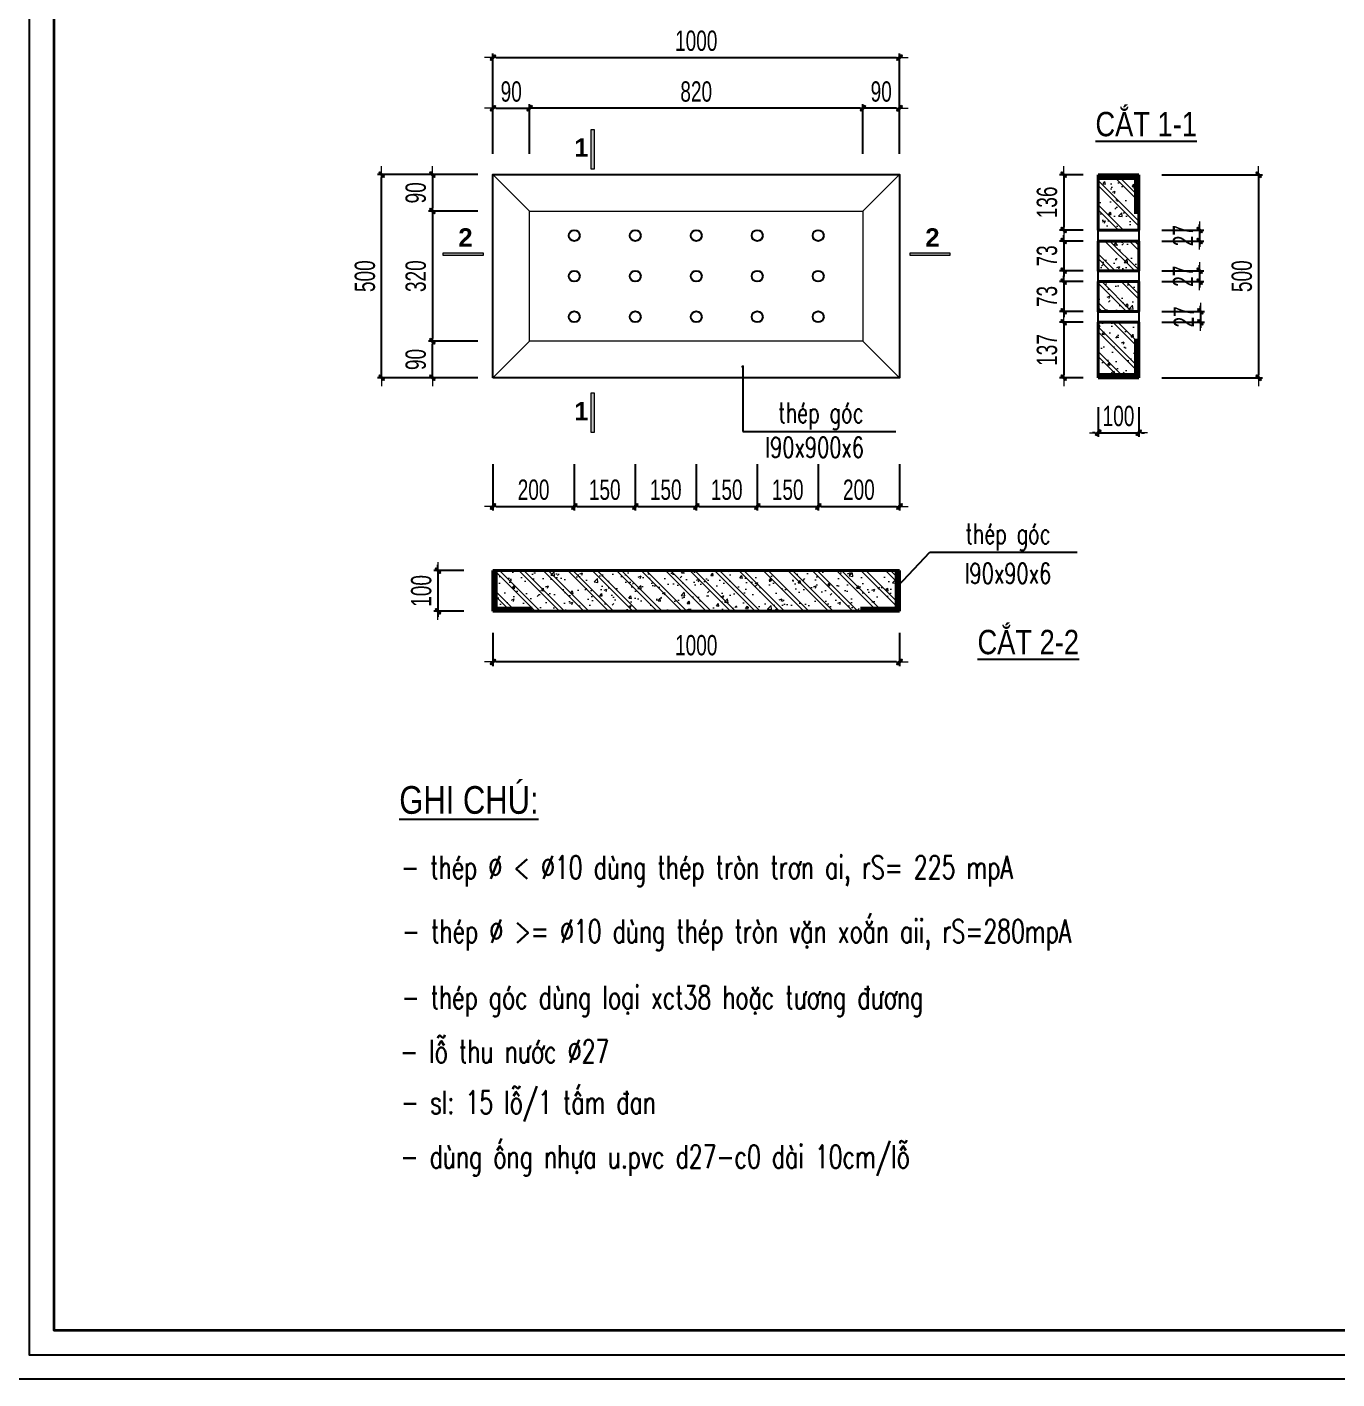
# Model space of a CAD drawing. Header units: inches. Extents: x -676 to 53517, y -16349 to 46516.
# Drawn here: x 45396 to 48618, y 21012 to 24339 of the extents above; entities that cross this region are included whole.
import ezdxf

# ---------------------------------------------------------------- set-up
doc = ezdxf.new("R2010")
doc.units = ezdxf.units.IN
doc.header["$MEASUREMENT"] = 0
for name, color, linetype, lineweight in [('39 - Net manh', 39, 'Continuous', 18), ('4 - Cat BT', 4, 'Continuous', 35), ('dim', 144, 'Continuous', 13), ('EG Text1', 3, 'Continuous', 20), ('LC Dim', 8, 'Continuous', 18), ('LC Hatch', 252, 'Continuous', 9), ('LC Net dam2', 6, 'Continuous', 40), ('LC Net thay', 7, 'Continuous', 25), ('LC Text1', 3, 'Continuous', 20), ('LC Text2', 7, 'Continuous', 25), ('TEXT', 7, 'Continuous', 20), ('THEP', 1, 'Continuous', 35), ('THEPDOC', 1, 'Continuous', 40), ('WALL', 31, 'Continuous', 35)]:
    doc.layers.add(name, color=color, linetype=linetype, lineweight=lineweight)
doc.layers.add('ENTTNTHIETKE1', color=2, linetype='Continuous')
doc.layers.add('KHUNGTEN', color=5, linetype='Continuous')
doc.styles.add('EG Huy', font='vnsimli.shx', dxfattribs={"width": 0.75})
doc.styles.add('HOATBIF', font='hoatbif.shx', dxfattribs={"width": 0.7})
doc.styles.add('LC 3', font='vnsimli.shx', dxfattribs={"width": 0.75})
doc.styles.add('T2', font='', dxfattribs={"width": 0.8})
doc.styles.add('Ten ban ve', font='', dxfattribs={"height": 500})
doc.styles.get('T2').set_extended_font_data('.VnArialH')
doc.styles.get('Ten ban ve').set_extended_font_data('.VnHelvetInsH', bold=True)
doc.dimstyles.new('1-100(1-25)', dxfattribs={"dimscale": 25, "dimtxt": 2.5, "dimasz": 0.35, "dimexe": 0.5, "dimexo": 0, "dimgap": 0.8, "dimtad": 1, "dimdec": 0, "dimzin": 0, "dimdsep": 46, "dimtxsty": 'HOATBIF', "dimblk1": 'DOT', "dimblk2": 'DOT', "dimsah": 1, "dimcen": -1, "dimdle": 1, "dimclrd": 256, "dimclre": 256, "dimclrt": 4, "dimadec": 3, "dimazin": 2, "dimtfac": 0.333333, "dimtdec": 0, "dimtix": 1, "dimtmove": 2, "dimatfit": 3, "dimldrblk": 'DOT', "dimfxl": 1, "dimtvp": 0.833333, "dimtolj": 1, "dimtzin": 0, "dimarcsym": 0})

# ---------------------------------------------------------------- blocks, each defined once
blk = doc.blocks.new('DOT')
at = {"layer": 'LC Dim'}
blk.add_line((-3, 0), (3, 0), dxfattribs=at)
at = {"layer": 'LC Dim', "color": 4}
blk.add_line((-1, -1), (1, 1), dxfattribs=at)
blk.add_lwpolyline([(0.5, 1), (-1, -0.5), (-0.5, -1), (1, 0.5)], close=True, dxfattribs=at)
blk = doc.blocks.new('*D218')
at = {"layer": 'Defpoints', "color": 0, "transparency": 16777216}
for p in [(47542.1, 24263.7), (46542.1, 24026.8, 0), (47542.1, 24026.8, 0)]:
    blk.add_point(p, dxfattribs=at)
at = {"layer": 'LC Dim', "lineweight": -2, "transparency": 16777216}
for p, q in [((46542.1, 24026.8), (46542.1, 24273.7)), ((46549.1, 24263.7), (47535.1, 24263.7)), ((47542.1, 24026.8), (47542.1, 24273.7))]:
    blk.add_line(p, q, dxfattribs=at)
at = {"layer": 'LC Dim', "lineweight": -2, "transparency": 16777216, "xscale": 7, "yscale": 7, "zscale": 7, "rotation": 180}
blk.add_blockref('DOT', (46542.1, 24263.7), dxfattribs=at)
at = {"layer": 'LC Dim', "lineweight": -2, "transparency": 16777216, "xscale": 7, "yscale": 7, "zscale": 7}
blk.add_blockref('DOT', (47542.1, 24263.7), dxfattribs=at)
at = {"layer": 'LC Dim', "color": 4, "transparency": 16777216, "insert": (47042.1, 24304.7), "char_height": 50, "attachment_point": 5, "style": 'HOATBIF'}
blk.add_mtext('\\A1;1000', dxfattribs=at)
blk = doc.blocks.new('_Dot')
at = {"color": 0, "linetype": 'ByBlock', "lineweight": -2}
blk.add_line((-0.5, 0), (-1, 0), dxfattribs=at)
at = {"color": 0, "linetype": 'ByBlock', "const_width": 0.5}
blk.add_lwpolyline([(-0.25, 0, 1), (0.25, 0, 1)], format="xyb", close=True, dxfattribs=at)
blk = doc.blocks.new('*D219')
at = {"layer": 'Defpoints', "color": 0, "transparency": 16777216}
for p in [(46632.1, 24138.7), (46542.1, 24026.8), (46632.1, 24026.8)]:
    blk.add_point(p, dxfattribs=at)
at = {"layer": 'LC Dim', "lineweight": -2, "transparency": 16777216}
for p, q in [((46542.1, 24026.8), (46542.1, 24148.7)), ((46549.1, 24138.7), (46625.1, 24138.7)), ((46632.1, 24026.8), (46632.1, 24148.7))]:
    blk.add_line(p, q, dxfattribs=at)
at = {"layer": 'LC Dim', "lineweight": -2, "transparency": 16777216, "xscale": 7, "yscale": 7, "zscale": 7, "rotation": 180}
blk.add_blockref('DOT', (46542.1, 24138.7), dxfattribs=at)
at = {"layer": 'LC Dim', "lineweight": -2, "transparency": 16777216, "xscale": 7, "yscale": 7, "zscale": 7}
blk.add_blockref('DOT', (46632.1, 24138.7), dxfattribs=at)
at = {"layer": 'LC Dim', "color": 4, "transparency": 16777216, "insert": (46587.1, 24179.7), "char_height": 50, "attachment_point": 5, "style": 'HOATBIF'}
blk.add_mtext('\\A1;90', dxfattribs=at)
blk = doc.blocks.new('*D220')
at = {"layer": 'Defpoints', "color": 0, "transparency": 16777216}
for p in [(47452.1, 24138.7), (47452.1, 24026.8), (47542.1, 24026.8)]:
    blk.add_point(p, dxfattribs=at)
at = {"layer": 'LC Dim', "lineweight": -2, "transparency": 16777216}
for p, q in [((47452.1, 24026.8), (47452.1, 24148.7)), ((47535.1, 24138.7), (47459.1, 24138.7)), ((47542.1, 24026.8), (47542.1, 24148.7))]:
    blk.add_line(p, q, dxfattribs=at)
at = {"layer": 'LC Dim', "lineweight": -2, "transparency": 16777216, "xscale": 7, "yscale": 7, "zscale": 7, "rotation": 180}
blk.add_blockref('DOT', (47452.1, 24138.7), dxfattribs=at)
at = {"layer": 'LC Dim', "lineweight": -2, "transparency": 16777216, "xscale": 7, "yscale": 7, "zscale": 7}
blk.add_blockref('DOT', (47542.1, 24138.7), dxfattribs=at)
at = {"layer": 'LC Dim', "color": 4, "transparency": 16777216, "insert": (47497.1, 24179.7), "char_height": 50, "attachment_point": 5, "style": 'HOATBIF'}
blk.add_mtext('\\A1;90', dxfattribs=at)
blk = doc.blocks.new('*D221')
at = {"layer": 'Defpoints', "color": 0, "transparency": 16777216}
for p in [(46632.1, 24138.7), (46632.1, 24026.8), (47452.1, 24026.8)]:
    blk.add_point(p, dxfattribs=at)
at = {"layer": 'LC Dim', "lineweight": -2, "transparency": 16777216}
for p, q in [((46632.1, 24026.8), (46632.1, 24148.7)), ((47445.1, 24138.7), (46639.1, 24138.7)), ((47452.1, 24026.8), (47452.1, 24148.7))]:
    blk.add_line(p, q, dxfattribs=at)
at = {"layer": 'LC Dim', "lineweight": -2, "transparency": 16777216, "xscale": 7, "yscale": 7, "zscale": 7, "rotation": 180}
blk.add_blockref('DOT', (46632.1, 24138.7), dxfattribs=at)
at = {"layer": 'LC Dim', "lineweight": -2, "transparency": 16777216, "xscale": 7, "yscale": 7, "zscale": 7}
blk.add_blockref('DOT', (47452.1, 24138.7), dxfattribs=at)
at = {"layer": 'LC Dim', "color": 4, "transparency": 16777216, "insert": (47042.1, 24179.7), "char_height": 50, "attachment_point": 5, "style": 'HOATBIF'}
blk.add_mtext('\\A1;820', dxfattribs=at)
blk = doc.blocks.new('*D222')
at = {"layer": 'Defpoints', "color": 0, "transparency": 16777216}
for p in [(46268.4, 23975.7), (46505.3, 23975.7), (46505.3, 23475.7)]:
    blk.add_point(p, dxfattribs=at)
at = {"layer": 'LC Dim', "lineweight": -2, "transparency": 16777216}
for p, q in [((46505.3, 23975.7), (46258.4, 23975.7)), ((46268.4, 23482.7), (46268.4, 23968.7)), ((46505.3, 23475.7), (46258.4, 23475.7))]:
    blk.add_line(p, q, dxfattribs=at)
at = {"layer": 'LC Dim', "lineweight": -2, "transparency": 16777216, "xscale": 7, "yscale": 7, "zscale": 7}
for p, rotation in [((46268.4, 23975.7), 90), ((46268.4, 23475.7), 270)]:
    blk.add_blockref('DOT', p, dxfattribs=dict(at, rotation=rotation))
at = {"layer": 'LC Dim', "color": 4, "transparency": 16777216, "insert": (46227.4, 23725.7), "char_height": 50, "attachment_point": 5, "rotation": 90, "style": 'HOATBIF'}
blk.add_mtext('\\A1;500', dxfattribs=at)
blk = doc.blocks.new('*D223')
at = {"layer": 'Defpoints', "color": 0, "transparency": 16777216}
for p in [(46393.4, 23565.7), (46505.3, 23565.7), (46505.3, 23475.7)]:
    blk.add_point(p, dxfattribs=at)
at = {"layer": 'LC Dim', "lineweight": -2, "transparency": 16777216}
for p, q in [((46505.3, 23565.7), (46383.4, 23565.7)), ((46393.4, 23482.7), (46393.4, 23558.7)), ((46505.3, 23475.7), (46383.4, 23475.7))]:
    blk.add_line(p, q, dxfattribs=at)
at = {"layer": 'LC Dim', "lineweight": -2, "transparency": 16777216, "xscale": 7, "yscale": 7, "zscale": 7}
for p, rotation in [((46393.4, 23565.7), 90), ((46393.4, 23475.7), 270)]:
    blk.add_blockref('DOT', p, dxfattribs=dict(at, rotation=rotation))
at = {"layer": 'LC Dim', "color": 4, "transparency": 16777216, "insert": (46352.4, 23520.7), "char_height": 50, "attachment_point": 5, "rotation": 90, "style": 'HOATBIF'}
blk.add_mtext('\\A1;90', dxfattribs=at)
blk = doc.blocks.new('*D224')
at = {"layer": 'Defpoints', "color": 0, "transparency": 16777216}
for p in [(46505.3, 23975.7), (46393.4, 23885.7), (46505.3, 23885.7)]:
    blk.add_point(p, dxfattribs=at)
at = {"layer": 'LC Dim', "lineweight": -2, "transparency": 16777216}
for p, q in [((46505.3, 23975.7), (46383.4, 23975.7)), ((46393.4, 23968.7), (46393.4, 23892.7)), ((46505.3, 23885.7), (46383.4, 23885.7))]:
    blk.add_line(p, q, dxfattribs=at)
at = {"layer": 'LC Dim', "lineweight": -2, "transparency": 16777216, "xscale": 7, "yscale": 7, "zscale": 7}
for p, rotation in [((46393.4, 23975.7), 90), ((46393.4, 23885.7), 270)]:
    blk.add_blockref('DOT', p, dxfattribs=dict(at, rotation=rotation))
at = {"layer": 'LC Dim', "color": 4, "transparency": 16777216, "insert": (46352.4, 23930.7), "char_height": 50, "attachment_point": 5, "rotation": 90, "style": 'HOATBIF'}
blk.add_mtext('\\A1;90', dxfattribs=at)
blk = doc.blocks.new('*D225')
at = {"layer": 'Defpoints', "color": 0, "transparency": 16777216}
for p in [(46505.3, 23885.7), (46393.4, 23565.7), (46505.3, 23565.7)]:
    blk.add_point(p, dxfattribs=at)
at = {"layer": 'LC Dim', "lineweight": -2, "transparency": 16777216}
for p, q in [((46505.3, 23885.7), (46383.4, 23885.7)), ((46393.4, 23878.7), (46393.4, 23572.7)), ((46505.3, 23565.7), (46383.4, 23565.7))]:
    blk.add_line(p, q, dxfattribs=at)
at = {"layer": 'LC Dim', "lineweight": -2, "transparency": 16777216, "xscale": 7, "yscale": 7, "zscale": 7}
for p, rotation in [((46393.4, 23885.7), 90), ((46393.4, 23565.7), 270)]:
    blk.add_blockref('DOT', p, dxfattribs=dict(at, rotation=rotation))
at = {"layer": 'LC Dim', "color": 4, "transparency": 16777216, "insert": (46352.4, 23725.7), "char_height": 50, "attachment_point": 5, "rotation": 90, "style": 'HOATBIF'}
blk.add_mtext('\\A1;320', dxfattribs=at)
blk = doc.blocks.new('*D226')
at = {"layer": 'Defpoints', "color": 0, "transparency": 16777216}
for p in [(48030.7, 23403.8), (48130.7, 23403.8), (48130.7, 23340.5)]:
    blk.add_point(p, dxfattribs=at)
at = {"layer": 'LC Dim', "lineweight": -2, "transparency": 16777216}
for p, q in [((48030.7, 23403.8), (48030.7, 23330.5)), ((48130.7, 23403.8), (48130.7, 23330.5)), ((48023.7, 23340.5), (48016.7, 23340.5)), ((48030.7, 23340.5), (48130.7, 23340.5)), ((48137.7, 23340.5), (48144.7, 23340.5))]:
    blk.add_line(p, q, dxfattribs=at)
at = {"layer": 'LC Dim', "lineweight": -2, "transparency": 16777216, "xscale": 7, "yscale": 7, "zscale": 7}
blk.add_blockref('DOT', (48030.7, 23340.5), dxfattribs=at)
at = {"layer": 'LC Dim', "lineweight": -2, "transparency": 16777216, "xscale": 7, "yscale": 7, "zscale": 7, "rotation": 180}
blk.add_blockref('DOT', (48130.7, 23340.5), dxfattribs=at)
at = {"layer": 'LC Dim', "color": 4, "transparency": 16777216, "insert": (48080.7, 23381.5), "char_height": 50, "attachment_point": 5, "style": 'HOATBIF'}
blk.add_mtext('\\A1;100', dxfattribs=at)
blk = doc.blocks.new('*D227')
at = {"layer": 'Defpoints', "color": 0, "transparency": 16777216}
for p in [(46470.2, 23001.3), (46406.9, 22901.3), (46470.2, 22901.3)]:
    blk.add_point(p, dxfattribs=at)
at = {"layer": 'LC Dim', "lineweight": -2, "transparency": 16777216}
for p, q in [((46470.2, 23001.3), (46396.9, 23001.3)), ((46406.9, 23008.3), (46406.9, 23015.3)), ((46406.9, 23001.3), (46406.9, 22901.3)), ((46470.2, 22901.3), (46396.9, 22901.3)), ((46406.9, 22894.3), (46406.9, 22887.3))]:
    blk.add_line(p, q, dxfattribs=at)
at = {"layer": 'LC Dim', "lineweight": -2, "transparency": 16777216, "xscale": 7, "yscale": 7, "zscale": 7}
for p, rotation in [((46406.9, 23001.3), 270), ((46406.9, 22901.3), 90)]:
    blk.add_blockref('DOT', p, dxfattribs=dict(at, rotation=rotation))
at = {"layer": 'LC Dim', "color": 4, "transparency": 16777216, "insert": (46365.9, 22951.3), "char_height": 50, "attachment_point": 5, "rotation": 90, "style": 'HOATBIF'}
blk.add_mtext('\\A1;100', dxfattribs=at)
blk = doc.blocks.new('*D228')
at = {"layer": 'Defpoints', "color": 0, "transparency": 16777216}
for p in [(46542.1, 22848), (47542.1, 22848), (46542.1, 22776.4)]:
    blk.add_point(p, dxfattribs=at)
at = {"layer": 'LC Dim', "lineweight": -2, "transparency": 16777216}
for p, q in [((46542.1, 22848), (46542.1, 22766.4)), ((47542.1, 22848), (47542.1, 22766.4)), ((47535.1, 22776.4), (46549.1, 22776.4))]:
    blk.add_line(p, q, dxfattribs=at)
at = {"layer": 'LC Dim', "lineweight": -2, "transparency": 16777216, "xscale": 7, "yscale": 7, "zscale": 7, "rotation": 180}
blk.add_blockref('DOT', (46542.1, 22776.4), dxfattribs=at)
at = {"layer": 'LC Dim', "lineweight": -2, "transparency": 16777216, "xscale": 7, "yscale": 7, "zscale": 7}
blk.add_blockref('DOT', (47542.1, 22776.4), dxfattribs=at)
at = {"layer": 'LC Dim', "color": 4, "transparency": 16777216, "insert": (47042.1, 22817.4), "char_height": 50, "attachment_point": 5, "style": 'HOATBIF'}
blk.add_mtext('\\A1;1000', dxfattribs=at)
blk = doc.blocks.new('*D254')
at = {"layer": 'Defpoints', "color": 0, "transparency": 16777216}
for p in [(47994.2, 23975.4), (47946, 23839.1), (47994.2, 23839.1)]:
    blk.add_point(p, dxfattribs=at)
at = {"layer": 'LC Dim', "lineweight": -2, "transparency": 16777216}
for p, q in [((47994.2, 23975.4), (47936, 23975.4)), ((47946, 23968.4), (47946, 23846.1)), ((47994.2, 23839.1), (47936, 23839.1))]:
    blk.add_line(p, q, dxfattribs=at)
at = {"layer": 'LC Dim', "lineweight": -2, "transparency": 16777216, "xscale": 7, "yscale": 7, "zscale": 7}
for p, rotation in [((47946, 23975.4), 90), ((47946, 23839.1), 270)]:
    blk.add_blockref('DOT', p, dxfattribs=dict(at, rotation=rotation))
at = {"layer": 'LC Dim', "color": 4, "transparency": 16777216, "insert": (47905, 23907.2), "char_height": 50, "attachment_point": 5, "rotation": 90, "style": 'HOATBIF'}
blk.add_mtext('\\A1;136', dxfattribs=at)
blk = doc.blocks.new('*D255')
at = {"layer": 'Defpoints', "color": 0, "transparency": 16777216}
for p in [(47994.2, 23712.2), (47946, 23639.1), (47994.2, 23639.1)]:
    blk.add_point(p, dxfattribs=at)
at = {"layer": 'LC Dim', "lineweight": -2, "transparency": 16777216}
for p, q in [((47946, 23719.2), (47946, 23726.2)), ((47994.2, 23712.2), (47936, 23712.2)), ((47946, 23712.2), (47946, 23639.1)), ((47994.2, 23639.1), (47936, 23639.1)), ((47946, 23632.1), (47946, 23625.1))]:
    blk.add_line(p, q, dxfattribs=at)
at = {"layer": 'LC Dim', "lineweight": -2, "transparency": 16777216, "xscale": 7, "yscale": 7, "zscale": 7}
for p, rotation in [((47946, 23712.2), 270), ((47946, 23639.1), 90)]:
    blk.add_blockref('DOT', p, dxfattribs=dict(at, rotation=rotation))
at = {"layer": 'LC Dim', "color": 4, "transparency": 16777216, "insert": (47905, 23675.6), "char_height": 50, "attachment_point": 5, "rotation": 90, "style": 'HOATBIF'}
blk.add_mtext('\\A1;73', dxfattribs=at)
blk = doc.blocks.new('*D256')
at = {"layer": 'Defpoints', "color": 0, "transparency": 16777216}
for p in [(47994.2, 23612.2), (47946, 23475.7), (47994.2, 23475.7)]:
    blk.add_point(p, dxfattribs=at)
at = {"layer": 'LC Dim', "lineweight": -2, "transparency": 16777216}
for p, q in [((47994.2, 23612.2), (47936, 23612.2)), ((47946, 23605.2), (47946, 23482.7)), ((47994.2, 23475.7), (47936, 23475.7))]:
    blk.add_line(p, q, dxfattribs=at)
at = {"layer": 'LC Dim', "lineweight": -2, "transparency": 16777216, "xscale": 7, "yscale": 7, "zscale": 7}
for p, rotation in [((47946, 23612.2), 90), ((47946, 23475.7), 270)]:
    blk.add_blockref('DOT', p, dxfattribs=dict(at, rotation=rotation))
at = {"layer": 'LC Dim', "color": 4, "transparency": 16777216, "insert": (47905, 23544), "char_height": 50, "attachment_point": 5, "rotation": 90, "style": 'HOATBIF'}
blk.add_mtext('\\A1;137', dxfattribs=at)
blk = doc.blocks.new('*D257')
at = {"layer": 'Defpoints', "color": 0, "transparency": 16777216}
for p in [(47994.2, 23812.2), (47946, 23739.1), (47994.2, 23739.1)]:
    blk.add_point(p, dxfattribs=at)
at = {"layer": 'LC Dim', "lineweight": -2, "transparency": 16777216}
for p, q in [((47946, 23819.2), (47946, 23826.2)), ((47994.2, 23812.2), (47936, 23812.2)), ((47946, 23812.2), (47946, 23739.1)), ((47994.2, 23739.1), (47936, 23739.1)), ((47946, 23732.1), (47946, 23725.1))]:
    blk.add_line(p, q, dxfattribs=at)
at = {"layer": 'LC Dim', "lineweight": -2, "transparency": 16777216, "xscale": 7, "yscale": 7, "zscale": 7}
for p, rotation in [((47946, 23812.2), 270), ((47946, 23739.1), 90)]:
    blk.add_blockref('DOT', p, dxfattribs=dict(at, rotation=rotation))
at = {"layer": 'LC Dim', "color": 4, "transparency": 16777216, "insert": (47905, 23775.6), "char_height": 50, "attachment_point": 5, "rotation": 90, "style": 'HOATBIF'}
blk.add_mtext('\\A1;73', dxfattribs=at)
blk = doc.blocks.new('*D258')
at = {"layer": 'Defpoints', "color": 0, "transparency": 16777216}
for p in [(48187.6, 23839.1), (48187.6, 23812.2), (48280.3, 23812.2)]:
    blk.add_point(p, dxfattribs=at)
at = {"layer": 'LC Dim', "lineweight": -2, "transparency": 16777216}
for p, q in [((48280.3, 23846.1), (48280.3, 23853.1)), ((48187.6, 23839.1), (48290.3, 23839.1)), ((48280.3, 23839.1), (48280.3, 23812.2)), ((48187.6, 23812.2), (48290.3, 23812.2)), ((48280.3, 23805.2), (48280.3, 23798.2))]:
    blk.add_line(p, q, dxfattribs=at)
at = {"layer": 'LC Dim', "lineweight": -2, "transparency": 16777216, "xscale": 7, "yscale": 7, "zscale": 7}
for p, rotation in [((48280.3, 23839.1), 270), ((48280.3, 23812.2), 90)]:
    blk.add_blockref('DOT', p, dxfattribs=dict(at, rotation=rotation))
at = {"layer": 'LC Dim', "color": 4, "transparency": 16777216, "insert": (48239.3, 23825.6), "char_height": 50, "attachment_point": 5, "rotation": 90, "style": 'HOATBIF'}
blk.add_mtext('\\A1;27', dxfattribs=at)
blk = doc.blocks.new('*D259')
at = {"layer": 'Defpoints', "color": 0, "transparency": 16777216}
for p in [(48187.6, 23739.1), (48187.6, 23712.2), (48280.3, 23712.2)]:
    blk.add_point(p, dxfattribs=at)
at = {"layer": 'LC Dim', "lineweight": -2, "transparency": 16777216}
for p, q in [((48280.3, 23746.1), (48280.3, 23753.1)), ((48187.6, 23739.1), (48290.3, 23739.1)), ((48280.3, 23739.1), (48280.3, 23712.2)), ((48187.6, 23712.2), (48290.3, 23712.2)), ((48280.3, 23705.2), (48280.3, 23698.2))]:
    blk.add_line(p, q, dxfattribs=at)
at = {"layer": 'LC Dim', "lineweight": -2, "transparency": 16777216, "xscale": 7, "yscale": 7, "zscale": 7}
for p, rotation in [((48280.3, 23739.1), 270), ((48280.3, 23712.2), 90)]:
    blk.add_blockref('DOT', p, dxfattribs=dict(at, rotation=rotation))
at = {"layer": 'LC Dim', "color": 4, "transparency": 16777216, "insert": (48239.3, 23725.6), "char_height": 50, "attachment_point": 5, "rotation": 90, "style": 'HOATBIF'}
blk.add_mtext('\\A1;27', dxfattribs=at)
blk = doc.blocks.new('*D260')
at = {"layer": 'Defpoints', "color": 0, "transparency": 16777216}
for p in [(48187.6, 23639.1), (48187.6, 23612.2), (48282.2, 23612.2)]:
    blk.add_point(p, dxfattribs=at)
at = {"layer": 'LC Dim', "lineweight": -2, "transparency": 16777216}
for p, q in [((48282.2, 23646.1), (48282.2, 23653.1)), ((48187.6, 23639.1), (48292.2, 23639.1)), ((48282.2, 23639.1), (48282.2, 23612.2)), ((48187.6, 23612.2), (48292.2, 23612.2)), ((48282.2, 23605.2), (48282.2, 23598.2))]:
    blk.add_line(p, q, dxfattribs=at)
at = {"layer": 'LC Dim', "lineweight": -2, "transparency": 16777216, "xscale": 7, "yscale": 7, "zscale": 7}
for p, rotation in [((48282.2, 23639.1), 270), ((48282.2, 23612.2), 90)]:
    blk.add_blockref('DOT', p, dxfattribs=dict(at, rotation=rotation))
at = {"layer": 'LC Dim', "color": 4, "transparency": 16777216, "insert": (48241.2, 23625.6), "char_height": 50, "attachment_point": 5, "rotation": 90, "style": 'HOATBIF'}
blk.add_mtext('\\A1;27', dxfattribs=at)
blk = doc.blocks.new('*D261')
at = {"layer": 'Defpoints', "color": 0, "transparency": 16777216}
for p in [(48187.6, 23975.4), (48187.6, 23475.7), (48425.2, 23475.7)]:
    blk.add_point(p, dxfattribs=at)
at = {"layer": 'LC Dim', "lineweight": -2, "transparency": 16777216}
for p, q in [((48187.6, 23975.4), (48435.2, 23975.4)), ((48425.2, 23968.4), (48425.2, 23482.7)), ((48187.6, 23475.7), (48435.2, 23475.7))]:
    blk.add_line(p, q, dxfattribs=at)
at = {"layer": 'LC Dim', "lineweight": -2, "transparency": 16777216, "xscale": 7, "yscale": 7, "zscale": 7}
for p, rotation in [((48425.2, 23975.4), 90), ((48425.2, 23475.7), 270)]:
    blk.add_blockref('DOT', p, dxfattribs=dict(at, rotation=rotation))
at = {"layer": 'LC Dim', "color": 4, "transparency": 16777216, "insert": (48384.2, 23725.6), "char_height": 50, "attachment_point": 5, "rotation": 90, "style": 'HOATBIF'}
blk.add_mtext('\\A1;500', dxfattribs=at)
blk = doc.blocks.new('*D262')
at = {"layer": 'Defpoints', "color": 0, "transparency": 16777216}
for p in [(46542.1, 23263.3), (46742.1, 23263.3), (46742.1, 23159)]:
    blk.add_point(p, dxfattribs=at)
at = {"layer": 'LC Dim', "lineweight": -2, "transparency": 16777216}
for p, q in [((46542.1, 23263.3), (46542.1, 23149)), ((46742.1, 23263.3), (46742.1, 23149)), ((46549.1, 23159), (46735.1, 23159))]:
    blk.add_line(p, q, dxfattribs=at)
at = {"layer": 'LC Dim', "lineweight": -2, "transparency": 16777216, "xscale": 7, "yscale": 7, "zscale": 7, "rotation": 180}
blk.add_blockref('DOT', (46542.1, 23159), dxfattribs=at)
at = {"layer": 'LC Dim', "lineweight": -2, "transparency": 16777216, "xscale": 7, "yscale": 7, "zscale": 7}
blk.add_blockref('DOT', (46742.1, 23159), dxfattribs=at)
at = {"layer": 'LC Dim', "color": 4, "transparency": 16777216, "insert": (46642.1, 23200), "char_height": 50, "attachment_point": 5, "style": 'HOATBIF'}
blk.add_mtext('\\A1;200', dxfattribs=at)
blk = doc.blocks.new('*D263')
at = {"layer": 'Defpoints', "color": 0, "transparency": 16777216}
for p in [(46742.1, 23263.3), (46892.1, 23263.3), (46892.1, 23159)]:
    blk.add_point(p, dxfattribs=at)
at = {"layer": 'LC Dim', "lineweight": -2, "transparency": 16777216}
for p, q in [((46742.1, 23263.3), (46742.1, 23149)), ((46892.1, 23263.3), (46892.1, 23149)), ((46749.1, 23159), (46885.1, 23159))]:
    blk.add_line(p, q, dxfattribs=at)
at = {"layer": 'LC Dim', "lineweight": -2, "transparency": 16777216, "xscale": 7, "yscale": 7, "zscale": 7, "rotation": 180}
blk.add_blockref('DOT', (46742.1, 23159), dxfattribs=at)
at = {"layer": 'LC Dim', "lineweight": -2, "transparency": 16777216, "xscale": 7, "yscale": 7, "zscale": 7}
blk.add_blockref('DOT', (46892.1, 23159), dxfattribs=at)
at = {"layer": 'LC Dim', "color": 4, "transparency": 16777216, "insert": (46817.1, 23200), "char_height": 50, "attachment_point": 5, "style": 'HOATBIF'}
blk.add_mtext('\\A1;150', dxfattribs=at)
blk = doc.blocks.new('*D264')
at = {"layer": 'Defpoints', "color": 0, "transparency": 16777216}
for p in [(46892.1, 23263.3), (47042.1, 23263.3), (47042.1, 23159)]:
    blk.add_point(p, dxfattribs=at)
at = {"layer": 'LC Dim', "lineweight": -2, "transparency": 16777216}
for p, q in [((46892.1, 23263.3), (46892.1, 23149)), ((47042.1, 23263.3), (47042.1, 23149)), ((46899.1, 23159), (47035.1, 23159))]:
    blk.add_line(p, q, dxfattribs=at)
at = {"layer": 'LC Dim', "lineweight": -2, "transparency": 16777216, "xscale": 7, "yscale": 7, "zscale": 7, "rotation": 180}
blk.add_blockref('DOT', (46892.1, 23159), dxfattribs=at)
at = {"layer": 'LC Dim', "lineweight": -2, "transparency": 16777216, "xscale": 7, "yscale": 7, "zscale": 7}
blk.add_blockref('DOT', (47042.1, 23159), dxfattribs=at)
at = {"layer": 'LC Dim', "color": 4, "transparency": 16777216, "insert": (46967.1, 23200), "char_height": 50, "attachment_point": 5, "style": 'HOATBIF'}
blk.add_mtext('\\A1;150', dxfattribs=at)
blk = doc.blocks.new('*D265')
at = {"layer": 'Defpoints', "color": 0, "transparency": 16777216}
for p in [(47042.1, 23263.3), (47192.1, 23263.3), (47192.1, 23159)]:
    blk.add_point(p, dxfattribs=at)
at = {"layer": 'LC Dim', "lineweight": -2, "transparency": 16777216}
for p, q in [((47042.1, 23263.3), (47042.1, 23149)), ((47192.1, 23263.3), (47192.1, 23149)), ((47049.1, 23159), (47185.1, 23159))]:
    blk.add_line(p, q, dxfattribs=at)
at = {"layer": 'LC Dim', "lineweight": -2, "transparency": 16777216, "xscale": 7, "yscale": 7, "zscale": 7, "rotation": 180}
blk.add_blockref('DOT', (47042.1, 23159), dxfattribs=at)
at = {"layer": 'LC Dim', "lineweight": -2, "transparency": 16777216, "xscale": 7, "yscale": 7, "zscale": 7}
blk.add_blockref('DOT', (47192.1, 23159), dxfattribs=at)
at = {"layer": 'LC Dim', "color": 4, "transparency": 16777216, "insert": (47117.1, 23200), "char_height": 50, "attachment_point": 5, "style": 'HOATBIF'}
blk.add_mtext('\\A1;150', dxfattribs=at)
blk = doc.blocks.new('*D266')
at = {"layer": 'Defpoints', "color": 0, "transparency": 16777216}
for p in [(47192.1, 23263.3), (47342.1, 23263.3), (47342.1, 23159)]:
    blk.add_point(p, dxfattribs=at)
at = {"layer": 'LC Dim', "lineweight": -2, "transparency": 16777216}
for p, q in [((47192.1, 23263.3), (47192.1, 23149)), ((47342.1, 23263.3), (47342.1, 23149)), ((47199.1, 23159), (47335.1, 23159))]:
    blk.add_line(p, q, dxfattribs=at)
at = {"layer": 'LC Dim', "lineweight": -2, "transparency": 16777216, "xscale": 7, "yscale": 7, "zscale": 7, "rotation": 180}
blk.add_blockref('DOT', (47192.1, 23159), dxfattribs=at)
at = {"layer": 'LC Dim', "lineweight": -2, "transparency": 16777216, "xscale": 7, "yscale": 7, "zscale": 7}
blk.add_blockref('DOT', (47342.1, 23159), dxfattribs=at)
at = {"layer": 'LC Dim', "color": 4, "transparency": 16777216, "insert": (47267.1, 23200), "char_height": 50, "attachment_point": 5, "style": 'HOATBIF'}
blk.add_mtext('\\A1;150', dxfattribs=at)
blk = doc.blocks.new('*D267')
at = {"layer": 'Defpoints', "color": 0, "transparency": 16777216}
for p in [(47342.1, 23263.3), (47542.1, 23263.3), (47542.1, 23159)]:
    blk.add_point(p, dxfattribs=at)
at = {"layer": 'LC Dim', "lineweight": -2, "transparency": 16777216}
for p, q in [((47342.1, 23263.3), (47342.1, 23149)), ((47542.1, 23263.3), (47542.1, 23149)), ((47349.1, 23159), (47535.1, 23159))]:
    blk.add_line(p, q, dxfattribs=at)
at = {"layer": 'LC Dim', "lineweight": -2, "transparency": 16777216, "xscale": 7, "yscale": 7, "zscale": 7, "rotation": 180}
blk.add_blockref('DOT', (47342.1, 23159), dxfattribs=at)
at = {"layer": 'LC Dim', "lineweight": -2, "transparency": 16777216, "xscale": 7, "yscale": 7, "zscale": 7}
blk.add_blockref('DOT', (47542.1, 23159), dxfattribs=at)
at = {"layer": 'LC Dim', "color": 4, "transparency": 16777216, "insert": (47442.1, 23200), "char_height": 50, "attachment_point": 5, "style": 'HOATBIF'}
blk.add_mtext('\\A1;200', dxfattribs=at)
blk = doc.blocks.new('khung vpn')
at = {"layer": 'Defpoints'}
blk.add_line((52498.758, -4235.276), (52556.46, -4235.276), dxfattribs=at)
at = {"layer": 'KHUNGTEN'}
blk.add_lwpolyline([(52556.243, -4234.885), (52502.048, -4234.885), (52502.048, -4195.662), (52556.243, -4195.662)], close=True, dxfattribs=at)
at = {"layer": 'THEP'}
blk.add_lwpolyline([(52555.832, -4234.474), (52502.459, -4234.474), (52502.459, -4196.073), (52555.832, -4196.073)], close=True, dxfattribs=at)

msp = doc.modelspace()

# ---------------------------------------------------------------- hatches: boundary and pattern name
at = {"layer": 'dim'}
for points in [[(46784.1, 24086.9), (46784.1, 23989.4), (46790.9, 23989.4), (46790.9, 24086.9)], [(46517.7, 23783.4), (46420.1, 23783.4), (46420.1, 23776.6), (46517.7, 23776.6)], [(47666.2, 23783.4), (47568.7, 23783.4), (47568.7, 23776.6), (47666.2, 23776.6)], [(46784.1, 23438.4), (46784.1, 23340.8), (46790.9, 23340.8), (46790.9, 23438.4)]]:
    msp.add_hatch(color=256, dxfattribs=at).paths.add_polyline_path(points)
at = {"layer": 'LC Hatch'}
h = msp.add_hatch(dxfattribs=at)
h.set_pattern_fill('CHAU-02', color=256, scale=10, style=0, pattern_type=2)
h.set_pattern_definition([(50, (172366.85, 12187.82), (71.726018, -6.275213), [7.5, -82.5]), (355, (172366.85, 12187.82), (-13.875133, 75.219213), [6, -66]), (100.4514, (172372.83, 12187.295), (57.85094, 68.943954), [6.37402, -70.11421]), (46.1842, (172366.85, 12207.82), (106.724105, -16.5519), [11.25, -123.75]), (96.6356, (172375.74, 12206.44), (93.46627, 97.41179), [9.56103, -105.1713]), (351.1842, (172366.85, 12207.82), (93.46619, 97.41186), [9, -99]), (21, (172376.85, 12202.82), (59.690705, -40.26189), [7.5, -82.5]), (226, (172376.85, 12202.82), (67.188212, -36.55398), [6, -66]), (71.4514, (172381.825, 12199.46), (84.022263, 32.25305), [6.37402, -70.11421]), (67.5, (172366.85, 12187.818), (-15.5916183, 29.437446), [0, -65.2, 0, -67, 0, -66.25]), (4.5, (172366.85, 12187.818), (28.335092, 38.010319), [0, -38.2, 0, -63.7, 0, -25.25]), (327.5, (172344.55, 12187.818), (53.3822436, -2.255487), [0, -25, 0, -78, 0, -103.5]), (317.5, (172334.55, 12187.82), (58.318617, 10.010498), [0, -32.5, 0, -51.8, 0, -73.5]), (315, (172366.85, 12187.82), (30.052038, 30.052038), []), (315, (172366.85, 12200.07), (30.052038, 30.052038), [])])
edge = h.paths.add_edge_path(flags=16)
edge.add_line((48106.7, 23532.6), (48106.7, 23482.2))
edge.add_arc((48104.2, 23482.2), 2.5, 270, 360, ccw=False)
edge.add_arc((48104.2, 23482.2), 2.5, 270, 360)
edge.add_line((48106.7, 23482.2), (48106.7, 23532.6))
edge.add_arc((48109.2, 23532.6), 2.5, -90, 180, ccw=False)
edge.add_arc((48109.2, 23532.6), 2.5, 180, 270, ccw=False)
h.paths.add_polyline_path([(48130.7, 23812.2), (48030.7, 23812.2), (48030.7, 23786.2), (48130.7, 23786.2)])
edge = h.paths.add_edge_path()
edge.add_line((48030.7, 23839.1), (48130.7, 23839.1))
edge.add_line((48130.7, 23839.1), (48130.7, 23967.4))
edge.add_arc((48122.8, 23978.4), 13.6, 184.1707, 306.0334, ccw=False)
edge.add_line((48109.2, 23977.4), (48030.7, 23977.4))
edge.add_line((48030.7, 23977.4), (48030.7, 23839.1))
h.paths.add_polyline_path([(48130.7, 23712.2), (48030.7, 23712.2), (48030.7, 23665.2), (48130.7, 23665.2)])
h.paths.add_polyline_path([(48030.7, 23739.1), (48130.7, 23739.1), (48130.7, 23786.2), (48030.7, 23786.2)])
h.paths.add_polyline_path([(48030.7, 23639.1), (48130.7, 23639.1), (48130.7, 23665.2), (48030.7, 23665.2)])
h.paths.add_polyline_path([(48130.7, 23612.2), (48030.7, 23612.2), (48030.7, 23475.7), (48130.7, 23475.7)])
h = msp.add_hatch(dxfattribs=at)
h.set_pattern_fill('CHAU-02', color=256, scale=10, style=0, pattern_type=2)
h.set_pattern_definition([(50, (45008.246, 11255.77), (71.72602, -6.2752), [7.5, -82.5]), (355, (45008.246, 11255.77), (-13.87513, 75.2192), [6, -66]), (100.4514, (45014.22, 11255.245), (57.85094, 68.94395), [6.374, -70.1142]), (46.1842, (45008.25, 11275.77), (106.7241, -16.5519), [11.25, -123.75]), (96.6356, (45017.14, 11274.39), (93.4663, 97.4118), [9.561, -105.1713]), (351.1842, (45008.25, 11275.77), (93.4662, 97.4119), [9, -99]), (21, (45018.246, 11270.77), (59.6907, -40.2619), [7.5, -82.5]), (226, (45018.246, 11270.77), (67.1882, -36.554), [6, -66]), (71.4514, (45023.22, 11267.41), (84.02226, 32.25305), [6.374, -70.1142]), (67.5, (45008.246, 11255.768), (-15.59162, 29.437446), [0, -65.2, 0, -67, 0, -66.25]), (4.5, (45008.246, 11255.768), (28.33509, 38.01032), [0, -38.2, 0, -63.7, 0, -25.25]), (327.5, (44985.946, 11255.768), (53.382244, -2.25549), [0, -25, 0, -78, 0, -103.5]), (317.5, (44975.946, 11255.77), (58.31862, 10.0105), [0, -32.5, 0, -51.8, 0, -73.5]), (315, (45008.246, 11255.768), (30.05204, 30.05204), []), (315, (45008.246, 11268.018), (30.05204, 30.05204), [])])
h.paths.add_polyline_path([(46731.6, 22901.3), (46731.6, 23001.3), (46542.1, 23001.3), (46542.1, 22901.3)])
h.paths.add_polyline_path([(47331.6, 22901.3), (47331.6, 23001.3), (46731.6, 23001.3), (46731.6, 22901.3)])
h.paths.add_polyline_path([(47331.6, 23001.3), (47331.6, 22901.3), (47542.1, 22901.3), (47542.1, 23001.3)])

# ---------------------------------------------------------------- linework, layer by layer
at = {"layer": '39 - Net manh', "ltscale": 0.03}
for p, q in [((46632.1, 23885.7, 0), (46542.1, 23975.7, 0)), ((47452.1, 23885.7, 0), (47542.1, 23975.7, 0)), ((46632.1, 23565.7, 0), (46542.1, 23475.7, 0)), ((47452.1, 23565.7, 0), (47542.1, 23475.7, 0))]:
    msp.add_line(p, q, dxfattribs=at)
at = {"layer": '39 - Net manh', "ltscale": 0.03, "elevation": 0}
msp.add_lwpolyline([(46632.1, 23565.7), (46632.1, 23885.7), (47452.1, 23885.7), (47452.1, 23565.7)], close=True, dxfattribs=at)
at = {"layer": '4 - Cat BT'}
msp.add_line((48030.7, 23475.7, 0), (48130.7, 23475.7, 0), dxfattribs=at)
msp.add_line((48030.7, 23475.7, 0), (48130.7, 23475.7, 0), dxfattribs=at)
at = {"layer": 'dim', "elevation": 0}
for points in [[(46790.9, 23989.4), (46784.1, 23989.4), (46784.1, 24086.9), (46790.9, 24086.9)], [(46420.1, 23776.6), (46420.1, 23783.4), (46517.7, 23783.4), (46517.7, 23776.6)], [(47568.7, 23776.6), (47568.7, 23783.4), (47666.2, 23783.4), (47666.2, 23776.6)], [(46790.9, 23340.8), (46784.1, 23340.8), (46784.1, 23438.4), (46790.9, 23438.4)]]:
    msp.add_lwpolyline(points, close=True, dxfattribs=at)
at = {"layer": 'LC Net dam2'}
for p, q in [((48030.7, 23975.4, 0), (48130.7, 23975.4, 0)), ((48030.7, 23975.4, 0), (48030.7, 23839.1, 0)), ((48130.7, 23975.4, 0), (48130.7, 23839.1, 0)), ((48030.7, 23839.1, 0), (48130.7, 23839.1, 0)), ((48030.7, 23812.2, 0), (48030.7, 23739.1, 0)), ((48130.7, 23812.2, 0), (48130.7, 23739.1, 0)), ((48030.7, 23712.2, 0), (48030.7, 23665.2, 0)), ((48130.7, 23712.2, 0), (48130.7, 23665.2, 0)), ((48030.7, 23665.2, 0), (48030.7, 23639.1, 0)), ((48130.7, 23665.2, 0), (48130.7, 23639.1, 0)), ((48030.7, 23612.2, 0), (48030.7, 23475.7, 0)), ((48030.7, 23612.2, 0), (48130.7, 23612.2, 0)), ((48130.7, 23612.2, 0), (48130.7, 23475.7, 0)), ((48030.7, 23475.7, 0), (48130.7, 23475.7, 0)), ((46542.1, 23001.3, 0), (46542.1, 22901.3, 0)), ((46731.6, 23001.3, 0), (46542.1, 23001.3, 0)), ((46542.1, 23001.3, 0), (46542.1, 22901.3, 0)), ((46542.1, 23001.3, 0), (46542.1, 22901.3, 0)), ((46542.1, 23001.3, 0), (46542.1, 22901.3, 0)), ((46542.1, 23001.3, 0), (46542.1, 22901.3, 0)), ((47331.6, 23001.3, 0), (46731.6, 23001.3, 0)), ((47542.1, 23001.3, 0), (47331.6, 23001.3, 0)), ((47542.1, 23001.3, 0), (47542.1, 22901.3, 0)), ((47542.1, 23001.3, 0), (47542.1, 22901.3, 0)), ((47542.1, 23001.3, 0), (47542.1, 22901.3, 0)), ((47542.1, 23001.3, 0), (47542.1, 22901.3, 0)), ((47542.1, 23001.3, 0), (47542.1, 22901.3, 0)), ((46731.6, 22901.3, 0), (46542.1, 22901.3, 0)), ((47331.6, 22901.3, 0), (46731.6, 22901.3, 0)), ((47542.1, 22901.3, 0), (47331.6, 22901.3, 0))]:
    msp.add_line(p, q, dxfattribs=at)
at = {"layer": 'LC Net dam2', "elevation": 0}
for points in [[(48030.7, 23812.2), (48130.7, 23812.2), (48130.7, 23739.1), (48030.7, 23739.1)], [(48030.7, 23712.2), (48130.7, 23712.2), (48130.7, 23639.1), (48030.7, 23639.1)]]:
    msp.add_lwpolyline(points, close=True, dxfattribs=at)
at = {"layer": 'LC Net thay', "elevation": 0}
for points in [[(46542.1, 23475.7), (46542.1, 23975.7), (47542.1, 23975.7), (47542.1, 23475.7)], [(48030.7, 23839.1), (48130.7, 23839.1), (48130.7, 23812.2), (48030.7, 23812.2)], [(48030.7, 23739.1), (48130.7, 23739.1), (48130.7, 23712.2), (48030.7, 23712.2)], [(48030.7, 23639.1), (48130.7, 23639.1), (48130.7, 23612.2), (48030.7, 23612.2)]]:
    msp.add_lwpolyline(points, close=True, dxfattribs=at)
at = {"layer": 'LC Net thay'}
for centre in [(46742.1, 23825.7, 0), (46892.1, 23825.7, 0), (47042.1, 23825.7, 0), (47192.1, 23825.7, 0), (47342.1, 23825.7, 0), (46742.1, 23725.7, 0), (46892.1, 23725.7, 0), (47042.1, 23725.7, 0), (47192.1, 23725.7, 0), (47342.1, 23725.7, 0), (46742.1, 23625.7, 0), (46892.1, 23625.7, 0), (47042.1, 23625.7, 0), (47192.1, 23625.7, 0), (47342.1, 23625.7, 0)]:
    msp.add_circle(centre, 13.5, dxfattribs=at)
at = {"layer": 'THEPDOC', "linetype": 'Continuous', "const_width": 10, "elevation": 0}
for points in [[(48124.2, 23878.8), (48124.2, 23967), (48034.2, 23967)], [(48124.2, 23572.3), (48124.2, 23482.1), (48034.2, 23482.1)], [(46548.7, 22997.9), (46548.7, 22907.7), (46638.7, 22907.7)], [(47535.5, 22997.9), (47535.5, 22907.7), (47445.5, 22907.7)]]:
    msp.add_lwpolyline(points, dxfattribs=at)
at = {"layer": 'WALL'}
msp.add_line((48030.7, 23475.7, 0), (48130.7, 23475.7, 0), dxfattribs=at)
msp.add_line((48030.7, 23475.7, 0), (48130.7, 23475.7, 0), dxfattribs=at)

# ---------------------------------------------------------------- block references
at = {"layer": 'ENTTNTHIETKE1', "color": 6, "xscale": 149.1331646526273, "yscale": 149.1331646524256, "zscale": 149.1331646524109}
msp.add_blockref('khung vpn', (-7784394.6, 652632.4, 0), dxfattribs=at)

# ---------------------------------------------------------------- texts
at = {"layer": 'EG Text1', "color": 3, "style": 'EG Huy', "width": 0.7}
for s, p in [('thÐp gãc', (47243.9, 23364.8, 0)), ('l90x900x6', (47211.8, 23279.9, 0)), ('thÐp gãc', (47704, 23067.4, 0)), ('l90x90x6', (47702.2, 22969.5, 0))]:
    msp.add_text(s, height=50, dxfattribs=at).set_placement(p)
at = {"layer": 'LC Text1', "color": 3, "style": 'LC 3', "width": 0.7}
for s, p in [('- thÐp %%C < %%C10 dïng thÐp trßn tr¬n ai, rS= 225 mpA', (46316.4, 22242.8, 0)), ('- thÐp %%C >= %%C10 dïng thÐp trßn vÆn xo¾n aii, rS=280mpA', (46318.5, 22085.6, 0)), ('- thÐp gãc dïng lo¹i xct38 hoÆc t\xad¬ng ®\xad¬ng', (46317.4, 21922.9, 0)), ('- lç thu n\xadíc %%C27', (46313.8, 21789.8, 0)), ('- sl: 15 lç/1 tÊm ®an', (46315.9, 21664.8, 0)), ('- dïng èng nhùa u.pvc d27-c0 dµi 10cm/lç', (46314.9, 21531, 0))]:
    msp.add_text(s, height=56.803, dxfattribs=at).set_placement(p)
at = {"layer": 'LC Text2', "style": 'T2', "width": 0.8}
for s, p in [('%%Uc¾t 1-1', (48024, 24070, 0)), ('%%Uc¾t 2-2', (47734, 22795.5, 0))]:
    msp.add_text(s, height=60, rotation=359.9992, dxfattribs=at).set_placement(p)
msp.add_text('%%Ughi chó:', height=68.164, dxfattribs=at).set_placement((46311.7, 22402.9, 0))
at = {"layer": 'TEXT', "ltscale": 0.2, "style": 'Ten ban ve'}
for s, p in [('1', (46742.1, 24019.4, 0)), ('2', (46457.1, 23798.5, 0)), ('2', (47605.6, 23798.5, 0)), ('1', (46742.1, 23370.8, 0))]:
    msp.add_text(s, height=45.1, dxfattribs=at).set_placement(p)

# ---------------------------------------------------------------- dimensions: what is measured, and where the dimension line sits
at = {"layer": 'LC Dim'}
for base, p1, p2, picture, middle in [((47542.1, 24263.7, 0), (46542.1, 24026.8), (47542.1, 24026.8), '*D218', (47042.1, 24304.7, 0)), ((46632.1, 24138.7, 0), (46542.1, 24026.8, 0), (46632.1, 24026.8, 0), '*D219', (46587.1, 24179.7, 0)), ((48130.7, 23340.5, 0), (48030.7, 23403.8, 0), (48130.7, 23403.8, 0), '*D226', (48080.7, 23381.5, 0)), ((46742.1, 23159, 0), (46542.1, 23263.3, 0), (46742.1, 23263.3, 0), '*D262', (46642.1, 23200, 0)), ((46892.1, 23159, 0), (46742.1, 23263.3, 0), (46892.1, 23263.3, 0), '*D263', (46817.1, 23200, 0)), ((47042.1, 23159, 0), (46892.1, 23263.3, 0), (47042.1, 23263.3, 0), '*D264', (46967.1, 23200, 0)), ((47192.1, 23159, 0), (47042.1, 23263.3, 0), (47192.1, 23263.3, 0), '*D265', (47117.1, 23200, 0)), ((47342.1, 23159, 0), (47192.1, 23263.3, 0), (47342.1, 23263.3, 0), '*D266', (47267.1, 23200, 0)), ((47542.1, 23159, 0), (47342.1, 23263.3, 0), (47542.1, 23263.3, 0), '*D267', (47442.1, 23200, 0)), ((46542.1, 22776.4, 0), (47542.1, 22848, 0), (46542.1, 22848, 0), '*D228', (47042.1, 22817.4, 0))]:
    dim = msp.add_linear_dim(base=base, p1=p1, p2=p2, dimstyle='1-100(1-25)', override={"dimscale": 20}, dxfattribs=at)
    dim.commit()
    dim.dimension.update_dxf_attribs({"geometry": picture, "text_midpoint": middle})
for base, p1, p2, angle, picture, middle in [((46632.1, 24138.7, 0), (47452.1, 24026.8, 0), (46632.1, 24026.8, 0), 180, '*D221', (47042.1, 24179.7, 0)), ((47452.1, 24138.7, 0), (47542.1, 24026.8, 0), (47452.1, 24026.8, 0), 180, '*D220', (47497.1, 24179.7, 0)), ((46268.4, 23975.7, 0), (46505.3, 23475.7, 0), (46505.3, 23975.7, 0), 90, '*D222', (46227.4, 23725.7, 0)), ((46393.4, 23885.7, 0), (46505.3, 23975.7, 0), (46505.3, 23885.7, 0), 270, '*D224', (46352.4, 23930.7, 0)), ((47946, 23839.1, 0), (47994.2, 23975.4, 0), (47994.2, 23839.1, 0), 90, '*D254', (47905, 23907.2, 0)), ((48425.2, 23475.7, 0), (48187.6, 23975.4, 0), (48187.6, 23475.7, 0), 90, '*D261', (48384.2, 23725.6, 0)), ((46393.4, 23565.7, 0), (46505.3, 23885.7, 0), (46505.3, 23565.7, 0), 270, '*D225', (46352.4, 23725.7, 0)), ((48280.3, 23812.2, 0), (48187.6, 23839.1, 0), (48187.6, 23812.2, 0), 90, '*D258', (48239.3, 23825.6, 0)), ((47946, 23739.1, 0), (47994.2, 23812.2, 0), (47994.2, 23739.1, 0), 90, '*D257', (47905, 23775.6, 0)), ((48280.3, 23712.2, 0), (48187.6, 23739.1, 0), (48187.6, 23712.2, 0), 90, '*D259', (48239.3, 23725.6, 0)), ((47946, 23639.1, 0), (47994.2, 23712.2, 0), (47994.2, 23639.1, 0), 90, '*D255', (47905, 23675.6, 0)), ((48282.2, 23612.2, 0), (48187.6, 23639.1, 0), (48187.6, 23612.2, 0), 90, '*D260', (48241.2, 23625.6, 0)), ((47945.986588, 23475.7272945, 0.0002111), (47994.1912496, 23612.2272945, 0.0002111), (47994.1912496, 23475.7272945, 0.0002111), 90, '*D256', (47904.986588, 23543.9772945, 0.0002111)), ((46393.4, 23565.7, 0), (46505.3, 23475.7, 0), (46505.3, 23565.7, 0), 90, '*D223', (46352.4, 23520.7, 0)), ((46406.9, 22901.3, 0), (46470.2, 23001.3, 0), (46470.2, 22901.3, 0), 270, '*D227', (46365.9, 22951.3, 0))]:
    dim = msp.add_linear_dim(base=base, p1=p1, p2=p2, angle=angle, dimstyle='1-100(1-25)', override={"dimscale": 20}, dxfattribs=at)
    dim.commit()
    dim.dimension.update_dxf_attribs({"geometry": picture, "text_midpoint": middle})

# ---------------------------------------------------------------- leaders
for points in [[(47156.5, 23503, 0), (47156.5, 23343.7, 0), (47533, 23343.7, 0)], [(47538.1, 22962.6, 0), (47616.7, 23046.3, 0), (47979, 23046.3, 0)]]:
    msp.add_leader(points, dimstyle='1-100(1-25)', override={"dimscale": 20, "dimlfac": 10}, dxfattribs=at)

doc.saveas('drawing.dxf')
